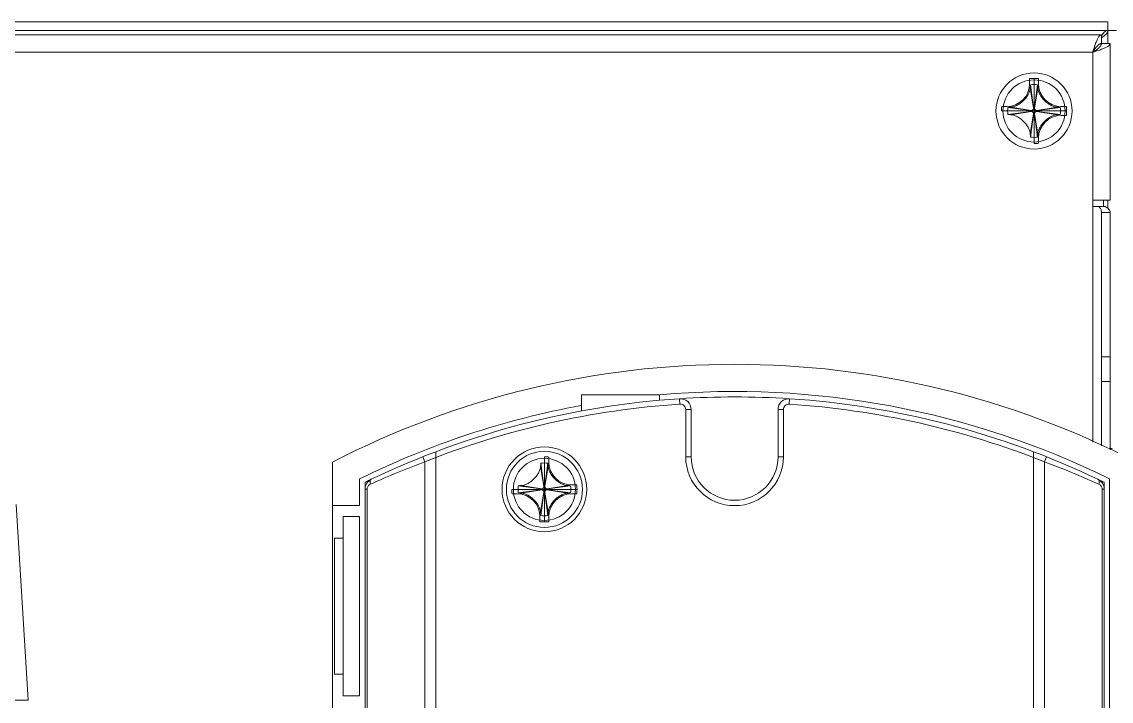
# Model space of a CAD drawing. Header units: millimetres. Extents: x 206 to 1899, y -454 to 296.
# Drawn here: x 1437.45 to 1443.71, y -406.86 to -402.96 of the extents above; entities that cross this region are included whole.
import ezdxf

# ---------------------------------------------------------------- set-up
doc = ezdxf.new("R2010")
doc.units = ezdxf.units.MM
doc.layers.add('细实线', color=7, linetype='Continuous', lineweight=15)

msp = doc.modelspace()

# ---------------------------------------------------------------- linework, layer by layer
at = {"layer": '细实线', "linetype": 'Continuous', "lineweight": 9}
for p, q in [((1429.1117, -402.958), (1443.693, -402.958)), ((1443.693, -403.008), (1443.693, -402.958)), ((1443.693, -403.008), (1429.1117, -403.008)), ((1443.6555, -403.033), (1429.1492, -403.033)), ((1443.6555, -403.083), (1443.6555, -403.033)), ((1443.693, -403.083), (1443.693, -403.008)), ((1443.693, -403.008), (1443.743, -403.008)), ((1443.6555, -403.083), (1443.7055, -403.083)), ((1443.7055, -403.9841), (1443.7055, -403.083)), ((1429.1992, -403.133), (1443.6055, -403.133)), ((1443.6055, -405.3733), (1443.6055, -403.133)), ((1443.2425, -403.2847), (1443.2425, -403.3137)), ((1443.268, -403.658), (1443.268, -403.283)), ((1443.2935, -403.2847), (1443.2935, -403.3137)), ((1443.2463, -403.3373), (1443.2654, -403.4548)), ((1443.2474, -403.3202), (1443.2654, -403.4519)), ((1443.268, -403.4517), (1443.268, -403.3188)), ((1443.2886, -403.3202), (1443.2705, -403.4519)), ((1443.2897, -403.3373), (1443.2705, -403.4548)), ((1443.0805, -403.4705), (1443.4555, -403.4705)), ((1443.1112, -403.445), (1443.0822, -403.445)), ((1443.2492, -403.4705), (1443.1163, -403.4705)), ((1443.1177, -403.4498), (1443.2494, -403.4679)), ((1443.1177, -403.4911), (1443.2494, -403.473)), ((1443.1348, -403.4488), (1443.2523, -403.4679)), ((1443.1348, -403.4921), (1443.2523, -403.473)), ((1443.2463, -403.6037), (1443.2654, -403.4861)), ((1443.2474, -403.6208), (1443.2654, -403.489)), ((1443.2523, -403.4679), (1443.2494, -403.4679)), ((1443.2494, -403.4679), (1443.2523, -403.4679)), ((1443.2523, -403.473), (1443.2494, -403.473)), ((1443.2654, -403.4519), (1443.2654, -403.4548)), ((1443.2654, -403.4519), (1443.2654, -403.4548)), ((1443.2654, -403.489), (1443.2654, -403.4861)), ((1443.268, -403.6222), (1443.268, -403.4892)), ((1443.2705, -403.4519), (1443.2705, -403.4548)), ((1443.2705, -403.4519), (1443.2705, -403.4548)), ((1443.2705, -403.489), (1443.2705, -403.4861)), ((1443.2705, -403.489), (1443.2705, -403.4861)), ((1443.2897, -403.6037), (1443.2705, -403.4861)), ((1443.2886, -403.6208), (1443.2705, -403.489)), ((1443.4012, -403.4488), (1443.2837, -403.4679)), ((1443.2837, -403.4679), (1443.2866, -403.4679)), ((1443.2837, -403.4679), (1443.2866, -403.4679)), ((1443.2866, -403.473), (1443.2837, -403.473)), ((1443.2837, -403.473), (1443.2866, -403.473)), ((1443.4012, -403.4921), (1443.2837, -403.473)), ((1443.4183, -403.4498), (1443.2866, -403.4679)), ((1443.4183, -403.4911), (1443.2866, -403.473)), ((1443.2867, -403.4705), (1443.4197, -403.4705)), ((1443.4247, -403.445), (1443.4538, -403.445)), ((1443.4247, -403.496), (1443.4538, -403.496)), ((1443.2935, -403.6562), (1443.2935, -403.6272)), ((1443.6055, -403.9841), (1443.7055, -403.9841)), ((1443.668, -404.0195), (1443.668, -403.9841)), ((1443.693, -404.0311), (1443.693, -403.9841)), ((1443.6408, -404.0195), (1443.6055, -404.0195)), ((1443.6408, -404.0195), (1443.6762, -404.0195)), ((1443.6555, -405.3962), (1443.6555, -404.0548)), ((1443.6555, -404.0548), (1443.7055, -404.0548)), ((1443.7055, -405.4191), (1443.7055, -404.0548)), ((1443.7055, -404.8838), (1443.6555, -404.8838)), ((1443.7055, -405.0252), (1443.6555, -405.0252)), ((1440.6649, -405.195), (1440.6649, -405.1017)), ((1440.6649, -405.1017), (1441.1149, -405.1017)), ((1441.1149, -405.1334), (1441.1149, -405.1017)), ((1441.2295, -405.1246), (1441.2316, -405.1557)), ((1441.8627, -405.1246), (1441.8607, -405.1557)), ((1441.2649, -405.1869), (1441.2649, -405.458)), ((1441.2961, -405.1869), (1441.2649, -405.1869)), ((1441.2961, -405.1869), (1441.2961, -405.458)), ((1441.7961, -405.458), (1441.7961, -405.1869)), ((1441.7961, -405.1869), (1441.8274, -405.1869)), ((1441.8274, -405.458), (1441.8274, -405.1869)), ((1439.8274, -411.9495), (1439.8274, -405.4292)), ((1443.2649, -411.9495), (1443.2649, -405.4292)), ((1443.7055, -405.4111), (1443.718, -405.4111)), ((1439.2336, -405.4892), (1439.2336, -413.333)), ((1439.7649, -405.487), (1439.7533, -405.4579)), ((1439.7649, -411.8776), (1439.7649, -405.487)), ((1440.4317, -405.4952), (1440.4498, -405.6269)), ((1440.4524, -405.833), (1440.4524, -405.458)), ((1440.4524, -405.6267), (1440.4524, -405.4937)), ((1440.473, -405.4952), (1440.4549, -405.6269)), ((1440.4779, -405.4887), (1440.4779, -405.4597)), ((1441.2961, -405.458), (1441.2649, -405.458)), ((1441.7961, -405.458), (1441.8274, -405.458)), ((1443.3274, -405.487), (1443.3389, -405.4579)), ((1443.3274, -411.8776), (1443.3274, -405.487)), ((1440.4307, -405.5123), (1440.4498, -405.6298)), ((1440.474, -405.5123), (1440.4549, -405.6298)), ((1439.3899, -405.5853), (1439.3899, -405.7392)), ((1439.4211, -405.6048), (1439.4211, -413.2173)), ((1440.3021, -405.6248), (1440.4338, -405.6429)), ((1440.3192, -405.6238), (1440.4367, -405.6429)), ((1440.5856, -405.6238), (1440.468, -405.6429)), ((1440.6027, -405.6248), (1440.4709, -405.6429)), ((1440.6381, -405.62), (1440.6091, -405.62)), ((1443.6711, -413.2173), (1443.6711, -405.6048)), ((1443.7024, -413.2368), (1443.7024, -405.5853)), ((1439.433, -405.6441), (1439.4211, -405.6441)), ((1439.433, -405.6441), (1439.433, -411.654)), ((1440.2649, -405.6455), (1440.6399, -405.6455)), ((1440.2666, -405.671), (1440.2956, -405.671)), ((1440.3007, -405.6455), (1440.4336, -405.6455)), ((1440.3021, -405.6661), (1440.4338, -405.648)), ((1440.3192, -405.6671), (1440.4367, -405.648)), ((1440.4307, -405.7787), (1440.4498, -405.6611)), ((1440.4317, -405.7958), (1440.4498, -405.664)), ((1440.4338, -405.6429), (1440.4367, -405.6429)), ((1440.4338, -405.648), (1440.4367, -405.648)), ((1440.4338, -405.648), (1440.4367, -405.648)), ((1440.4498, -405.6298), (1440.4498, -405.6269)), ((1440.4498, -405.6611), (1440.4498, -405.664)), ((1440.4498, -405.664), (1440.4498, -405.6611)), ((1440.4524, -405.6642), (1440.4524, -405.7972)), ((1440.4549, -405.6269), (1440.4549, -405.6298)), ((1440.4549, -405.6298), (1440.4549, -405.6269)), ((1440.4549, -405.6611), (1440.4549, -405.664)), ((1440.4549, -405.6611), (1440.4549, -405.664)), ((1440.474, -405.7787), (1440.4549, -405.6611)), ((1440.473, -405.7958), (1440.4549, -405.664)), ((1440.4709, -405.6429), (1440.468, -405.6429)), ((1440.4709, -405.6429), (1440.468, -405.6429)), ((1440.4709, -405.648), (1440.468, -405.648)), ((1440.4709, -405.648), (1440.468, -405.648)), ((1440.5856, -405.6671), (1440.468, -405.648)), ((1440.6027, -405.6661), (1440.4709, -405.648)), ((1440.4711, -405.6455), (1440.6041, -405.6455)), ((1440.6381, -405.671), (1440.6091, -405.671)), ((1443.6593, -411.654), (1443.6593, -405.6441)), ((1443.6593, -405.6441), (1443.6711, -405.6441)), ((1437.4149, -405.7319), (1437.4838, -406.858)), ((1439.2336, -405.7392), (1439.3899, -405.7392)), ((1439.2961, -406.833), (1439.2961, -405.8017)), ((1439.3899, -405.8017), (1439.2961, -405.8017)), ((1439.3899, -406.833), (1439.3899, -405.8017)), ((1440.4269, -405.8022), (1440.4269, -405.8312)), ((1440.4779, -405.8022), (1440.4779, -405.8312)), ((1439.2461, -405.9267), (1439.2461, -406.708)), ((1439.2461, -405.9267), (1439.2961, -405.9267)), ((1439.2461, -406.708), (1439.2961, -406.708)), ((1436.7062, -406.858), (1437.4838, -406.858)), ((1439.3899, -406.833), (1439.2961, -406.833))]:
    msp.add_line(p, q, dxfattribs=at)
for centre, radius in [((1443.268, -403.4705), 0.2188), ((1443.268, -403.4705), 0.1786), ((1440.4524, -405.6455), 0.2437), ((1440.4524, -405.6455), 0.2188), ((1440.4524, -405.6455), 0.1786)]:
    msp.add_circle(centre, radius, dxfattribs=at)
for centre, radius, start, end in [((1443.268, -403.4705), 0.1875, 82.18355, 97.81645), ((1443.1112, -403.3137), 0.1313, 270, 0), ((1445.4085, -403.4596), 2.1656, 176.30778, 176.76114), ((1443.268, -403.4705), 0.1517, 82.18355, 97.81645), ((1441.1275, -403.4596), 2.1656, 3.23886, 3.69222), ((1443.4247, -403.3137), 0.1313, 180, 270), ((1443.268, -403.4705), 0.1875, 172.18355, 180), ((1443.268, -403.4705), 0.1517, 172.18355, 187.81645), ((1443.2565, -405.5998), 2.1545, 93.23764, 93.69334), ((1443.2572, -401.33), 2.1656, 266.30773, 266.76109), ((1443.268, -403.4705), 0.0188, 172.18809, 179.99546), ((1443.268, -403.4705), 0.0187, 172.18355, 180), ((1443.268, -403.4705), 0.0188, 180.00454, 187.81191), ((1443.2523, -403.4548), 0.0131, 270, 0), ((1443.2523, -403.4548), 0.0131, 270, 0.00001), ((1443.2523, -403.4861), 0.0131, 359.99999, 90), ((1443.268, -403.4705), 0.0188, 82.18809, 97.81191), ((1443.268, -403.4705), 0.0187, 82.18355, 97.81645), ((1443.268, -403.4704), 0.0188, 262.18809, 277.81191), ((1443.268, -403.4705), 0.0187, 270, 277.81645), ((1443.2837, -403.4548), 0.0131, 180, 270), ((1443.2837, -403.4548), 0.0131, 179.99999, 270), ((1443.2837, -403.4861), 0.0131, 90, 180), ((1443.2837, -403.4861), 0.0131, 90, 180.00001), ((1443.268, -403.4705), 0.0188, 0.00454, 7.81191), ((1443.268, -403.4705), 0.0187, 352.18355, 7.81645), ((1443.268, -403.4705), 0.0188, 352.18809, 359.99546), ((1443.4247, -403.6272), 0.1313, 90, 180), ((1443.2788, -405.611), 2.1656, 86.30783, 86.76119), ((1443.2795, -401.3412), 2.1544, 273.23773, 273.69345), ((1443.268, -403.4705), 0.1517, 352.18355, 7.81645), ((1443.268, -403.4705), 0.1875, 352.18355, 7.81645), ((1445.4085, -403.4813), 2.1656, 183.23886, 183.69222), ((1443.268, -403.4705), 0.1517, 262.18355, 277.81645), ((1441.1275, -403.4813), 2.1656, 356.30778, 356.76114), ((1443.268, -403.4705), 0.1875, 270, 277.81645), ((1441.5461, -409.9614), 5.0347, 62.65739, 117.34261), ((1441.5461, -409.9614), 4.8472, 93.74477, 115.53482), ((1441.5461, -409.9614), 4.8785, 63.7689, 95.07163), ((1441.2336, -405.1869), 0.0625, 0, 93.74477), ((1441.5461, -409.9614), 4.8472, 86.257, 93.743), ((1441.8586, -405.1869), 0.0625, 86.25523, 180), ((1441.5461, -409.9614), 4.8472, 64.46518, 86.25523), ((1441.5461, -409.9614), 4.8785, 100.40777, 116.2311), ((1441.5461, -409.9614), 4.816, 93.74477, 111.70717), ((1441.2336, -405.1869), 0.0312, 0, 93.74477), ((1441.8586, -405.1869), 0.0312, 86.25523, 180), ((1441.5461, -409.9614), 4.816, 68.29283, 86.25523), ((1441.6207, -410.4382), 5.2876, 110.54703, 114.21556), ((1442.5928, -405.6346), 2.1656, 176.30778, 176.76114), ((1440.4524, -405.6455), 0.1517, 82.18355, 97.81645), ((1440.4524, -405.6455), 0.1875, 82.18355, 90), ((1438.3231, -405.6339), 2.1544, 3.23769, 3.69339), ((1440.6091, -405.4887), 0.1313, 180, 270), ((1441.5461, -405.458), 0.2812, 180, 0), ((1441.5461, -405.458), 0.25, 180, 0), ((1439.4836, -405.6441), 0.0625, 115.53482, 180), ((1441.5461, -409.9614), 4.8472, 115.65109, 116.00155), ((1440.4524, -405.6455), 0.1517, 172.18355, 187.81645), ((1440.4415, -407.7859), 2.1656, 93.23886, 93.69222), ((1440.4524, -405.6455), 0.0188, 82.18809, 97.81191), ((1440.4524, -405.6455), 0.0187, 82.18355, 90), ((1440.4632, -407.7859), 2.1656, 86.30778, 86.76114), ((1440.4524, -405.6455), 0.1517, 352.18355, 7.81645), ((1440.4524, -405.6455), 0.1875, 352.18355, 7.81645), ((1443.6086, -405.6441), 0.0625, 0, 64.46518), ((1441.5461, -409.9614), 4.8472, 63.99845, 64.35214), ((1440.4524, -405.6455), 0.1875, 180, 187.81645), ((1440.2956, -405.8022), 0.1313, 0, 90), ((1440.4415, -403.505), 2.1656, 266.30778, 266.76114), ((1440.4524, -405.6455), 0.0188, 172.18809, 179.99546), ((1440.4524, -405.6455), 0.0188, 180.00454, 187.81191), ((1440.4524, -405.6455), 0.0187, 180, 187.81645), ((1440.4367, -405.6298), 0.0131, 269.99999, 0), ((1440.4367, -405.6611), 0.0131, 0, 90), ((1440.4367, -405.6611), 0.0131, 360, 90.00001), ((1440.4524, -405.6454), 0.0188, 262.18809, 277.81191), ((1440.4524, -405.6455), 0.0187, 262.18355, 277.81645), ((1440.468, -405.6298), 0.0131, 180, 270), ((1440.468, -405.6298), 0.0131, 180, 270.00001), ((1440.468, -405.6611), 0.0131, 90, 180), ((1440.468, -405.6611), 0.0131, 89.99999, 180), ((1440.4524, -405.6455), 0.0188, 0.00454, 7.81191), ((1440.4524, -405.6455), 0.0187, 352.18355, 7.81645), ((1440.4524, -405.6455), 0.0188, 352.18809, 359.99546), ((1440.6091, -405.8022), 0.1313, 90, 180), ((1440.4632, -403.505), 2.1656, 273.23886, 273.69222), ((1442.5817, -405.657), 2.1544, 183.23769, 183.69339), ((1440.4524, -405.6455), 0.1517, 262.18355, 277.81645), ((1438.3119, -405.6563), 2.1656, 356.30778, 356.76114), ((1440.4524, -405.6455), 0.1875, 262.18355, 277.81645)]:
    msp.add_arc(centre, radius, start, end, dxfattribs=at)
for points, knots in [([(1443.6555, -403.033), (1443.6541, -403.033), (1443.651, -403.0337), (1443.6468, -403.0364), (1443.6427, -403.0407), (1443.6367, -403.0492), (1443.6297, -403.0633), (1443.6248, -403.0757), (1443.6223, -403.0827)], [0, 0, 0, 0, 0.068215, 0.146509, 0.241306, 0.355436, 0.642632, 1, 1, 1, 1]), ([(1443.6597, -403.033), (1443.6593, -403.0334), (1443.6579, -403.0354), (1443.6565, -403.0373), (1443.6555, -403.0388)], [0, 0, 0, 0, 0.245895, 1, 1, 1, 1]), ([(1443.6636, -403.0444), (1443.6629, -403.0449), (1443.6603, -403.0468), (1443.6576, -403.0486), (1443.6555, -403.0499)], [0, 0, 0, 0, 0.245969, 1, 1, 1, 1]), ([(1443.693, -403.008), (1443.6902, -403.008), (1443.6841, -403.0093), (1443.6756, -403.0147), (1443.6674, -403.0229), (1443.6623, -403.0294), (1443.6597, -403.033)], [0, 0, 0, 0, 0.197679, 0.423479, 0.691084, 1, 1, 1, 1]), ([(1443.693, -403.008), (1443.693, -403.0111), (1443.6913, -403.0179), (1443.6848, -403.027), (1443.6753, -403.036), (1443.6677, -403.0416), (1443.6636, -403.0444)], [0, 0, 0, 0, 0.193021, 0.417933, 0.688087, 1, 1, 1, 1]), ([(1443.6223, -403.0827), (1443.6208, -403.0866), (1443.6149, -403.1033), (1443.6096, -403.1201), (1443.6055, -403.133)], [0, 0, 0, 0, 0.236022, 1, 1, 1, 1]), ([(1443.6555, -403.083), (1443.6534, -403.083), (1443.649, -403.0837), (1443.6426, -403.0867), (1443.6364, -403.0915), (1443.6277, -403.1003), (1443.6173, -403.1144), (1443.6096, -403.1265), (1443.6055, -403.133)], [0, 0, 0, 0, 0.086489, 0.180415, 0.28672, 0.407303, 0.687401, 1, 1, 1, 1]), ([(1443.6555, -403.083), (1443.6555, -403.0851), (1443.6548, -403.0895), (1443.6517, -403.0959), (1443.647, -403.1021), (1443.6382, -403.1108), (1443.6241, -403.1211), (1443.6119, -403.1289), (1443.6055, -403.133)], [0, 0, 0, 0, 0.086489, 0.180416, 0.286721, 0.407303, 0.687401, 1, 1, 1, 1]), ([(1443.6558, -403.1162), (1443.6519, -403.1176), (1443.6352, -403.1235), (1443.6184, -403.1289), (1443.6055, -403.133)], [0, 0, 0, 0, 0.236022, 1, 1, 1, 1]), ([(1443.7055, -403.083), (1443.7055, -403.0844), (1443.7048, -403.0874), (1443.702, -403.0917), (1443.6977, -403.0958), (1443.6893, -403.1017), (1443.6752, -403.1088), (1443.6627, -403.1136), (1443.6558, -403.1162)], [0, 0, 0, 0, 0.068215, 0.14651, 0.241306, 0.355436, 0.642632, 1, 1, 1, 1]), ([(1443.1348, -403.4488), (1443.1417, -403.4484), (1443.152, -403.4462), (1443.1649, -403.441), (1443.1775, -403.4346), (1443.1922, -403.4247), (1443.2081, -403.4106), (1443.2222, -403.3946), (1443.2321, -403.3799), (1443.2385, -403.3674), (1443.2437, -403.3545), (1443.2459, -403.3442), (1443.2463, -403.3373)], [0, 0, 0, 0, 0.122867, 0.185103, 0.247698, 0.373566, 0.499998, 0.62643, 0.752299, 0.814896, 0.87713, 1, 1, 1, 1]), ([(1443.2897, -403.3373), (1443.2901, -403.3442), (1443.2931, -403.3579), (1443.3019, -403.377), (1443.3137, -403.3946), (1443.3279, -403.4106), (1443.3438, -403.4247), (1443.3614, -403.4366), (1443.3806, -403.4454), (1443.3943, -403.4484), (1443.4012, -403.4488)], [0, 0, 0, 0, 0.122892, 0.24762, 0.373529, 0.500002, 0.626475, 0.752383, 0.87711, 1, 1, 1, 1]), ([(1443.2463, -403.6037), (1443.2459, -403.5968), (1443.2429, -403.583), (1443.2341, -403.5639), (1443.2222, -403.5463), (1443.2081, -403.5303), (1443.1922, -403.5162), (1443.1746, -403.5044), (1443.1554, -403.4955), (1443.1417, -403.4925), (1443.1348, -403.4921)], [0, 0, 0, 0, 0.122892, 0.24762, 0.373529, 0.500001, 0.626475, 0.752383, 0.87711, 1, 1, 1, 1]), ([(1443.4012, -403.4921), (1443.3943, -403.4925), (1443.384, -403.4948), (1443.3711, -403.4999), (1443.3585, -403.5063), (1443.3438, -403.5162), (1443.3279, -403.5303), (1443.3137, -403.5463), (1443.3039, -403.561), (1443.2975, -403.5736), (1443.2923, -403.5865), (1443.2901, -403.5968), (1443.2897, -403.6037)], [0, 0, 0, 0, 0.122867, 0.185103, 0.247698, 0.373566, 0.499998, 0.62643, 0.752299, 0.814896, 0.87713, 1, 1, 1, 1]), ([(1443.6555, -404.0548), (1443.6555, -404.048), (1443.6528, -404.0349), (1443.6452, -404.0239), (1443.6408, -404.0195)], [0, 0, 0, 0, 0.523577, 1, 1, 1, 1]), ([(1443.7055, -404.0548), (1443.7055, -404.0516), (1443.7041, -404.0447), (1443.6981, -404.0351), (1443.6886, -404.0264), (1443.6806, -404.0217), (1443.6762, -404.0195)], [0, 0, 0, 0, 0.202877, 0.427839, 0.690795, 1, 1, 1, 1]), ([(1443.6404, -405.6159), (1443.6166, -405.6052), (1443.5133, -405.5596), (1443.4086, -405.5174), (1443.3274, -405.487)], [0, 0, 0, 0, 0.231006, 1, 1, 1, 1]), ([(1440.3192, -405.6238), (1440.3261, -405.6234), (1440.3398, -405.6204), (1440.3589, -405.6116), (1440.3765, -405.5997), (1440.3925, -405.5856), (1440.4066, -405.5696), (1440.4185, -405.552), (1440.4273, -405.5329), (1440.4303, -405.5191), (1440.4307, -405.5123)], [0, 0, 0, 0, 0.122892, 0.24762, 0.373529, 0.500002, 0.626475, 0.752383, 0.87711, 1, 1, 1, 1]), ([(1440.474, -405.5123), (1440.4744, -405.5191), (1440.4767, -405.5294), (1440.4818, -405.5424), (1440.4882, -405.5549), (1440.4981, -405.5696), (1440.5122, -405.5856), (1440.5282, -405.5997), (1440.5429, -405.6096), (1440.5555, -405.616), (1440.5684, -405.6211), (1440.5787, -405.6234), (1440.5856, -405.6238)], [0, 0, 0, 0, 0.122867, 0.185103, 0.247698, 0.373566, 0.499998, 0.62643, 0.752299, 0.814896, 0.87713, 1, 1, 1, 1]), ([(1439.4519, -405.6159), (1439.4468, -405.6182), (1439.4396, -405.6239), (1439.4341, -405.6345), (1439.433, -405.6408), (1439.433, -405.6441)], [0, 0, 0, 0, 0.471244, 0.728908, 1, 1, 1, 1]), ([(1439.4519, -405.6159), (1439.4509, -405.6128), (1439.4496, -405.6069), (1439.4496, -405.5985), (1439.4517, -405.5916), (1439.455, -405.5885), (1439.4567, -405.5877)], [0, 0, 0, 0, 0.313495, 0.587454, 0.812441, 1, 1, 1, 1]), ([(1443.6404, -405.6159), (1443.6413, -405.6128), (1443.6426, -405.6069), (1443.6426, -405.5985), (1443.6405, -405.5916), (1443.6373, -405.5885), (1443.6356, -405.5877)], [0, 0, 0, 0, 0.313494, 0.587452, 0.812439, 1, 1, 1, 1]), ([(1443.6593, -405.6441), (1443.6593, -405.6408), (1443.6582, -405.6345), (1443.6526, -405.6239), (1443.6455, -405.6182), (1443.6404, -405.6159)], [0, 0, 0, 0, 0.271275, 0.529063, 1, 1, 1, 1]), ([(1440.4307, -405.7787), (1440.4303, -405.7718), (1440.4281, -405.7615), (1440.4229, -405.7486), (1440.4165, -405.736), (1440.4066, -405.7213), (1440.3925, -405.7053), (1440.3765, -405.6912), (1440.3618, -405.6813), (1440.3493, -405.6749), (1440.3364, -405.6698), (1440.3261, -405.6675), (1440.3192, -405.6671)], [0, 0, 0, 0, 0.122867, 0.185103, 0.247698, 0.373566, 0.499998, 0.62643, 0.752299, 0.814896, 0.87713, 1, 1, 1, 1]), ([(1440.5856, -405.6671), (1440.5787, -405.6675), (1440.5649, -405.6705), (1440.5458, -405.6794), (1440.5282, -405.6912), (1440.5122, -405.7053), (1440.4981, -405.7213), (1440.4863, -405.7389), (1440.4775, -405.758), (1440.4744, -405.7718), (1440.474, -405.7787)], [0, 0, 0, 0, 0.122892, 0.24762, 0.373529, 0.500002, 0.626475, 0.752383, 0.87711, 1, 1, 1, 1])]:
    msp.add_open_spline(points, degree=3, knots=knots, dxfattribs=at)

doc.saveas('drawing.dxf')
